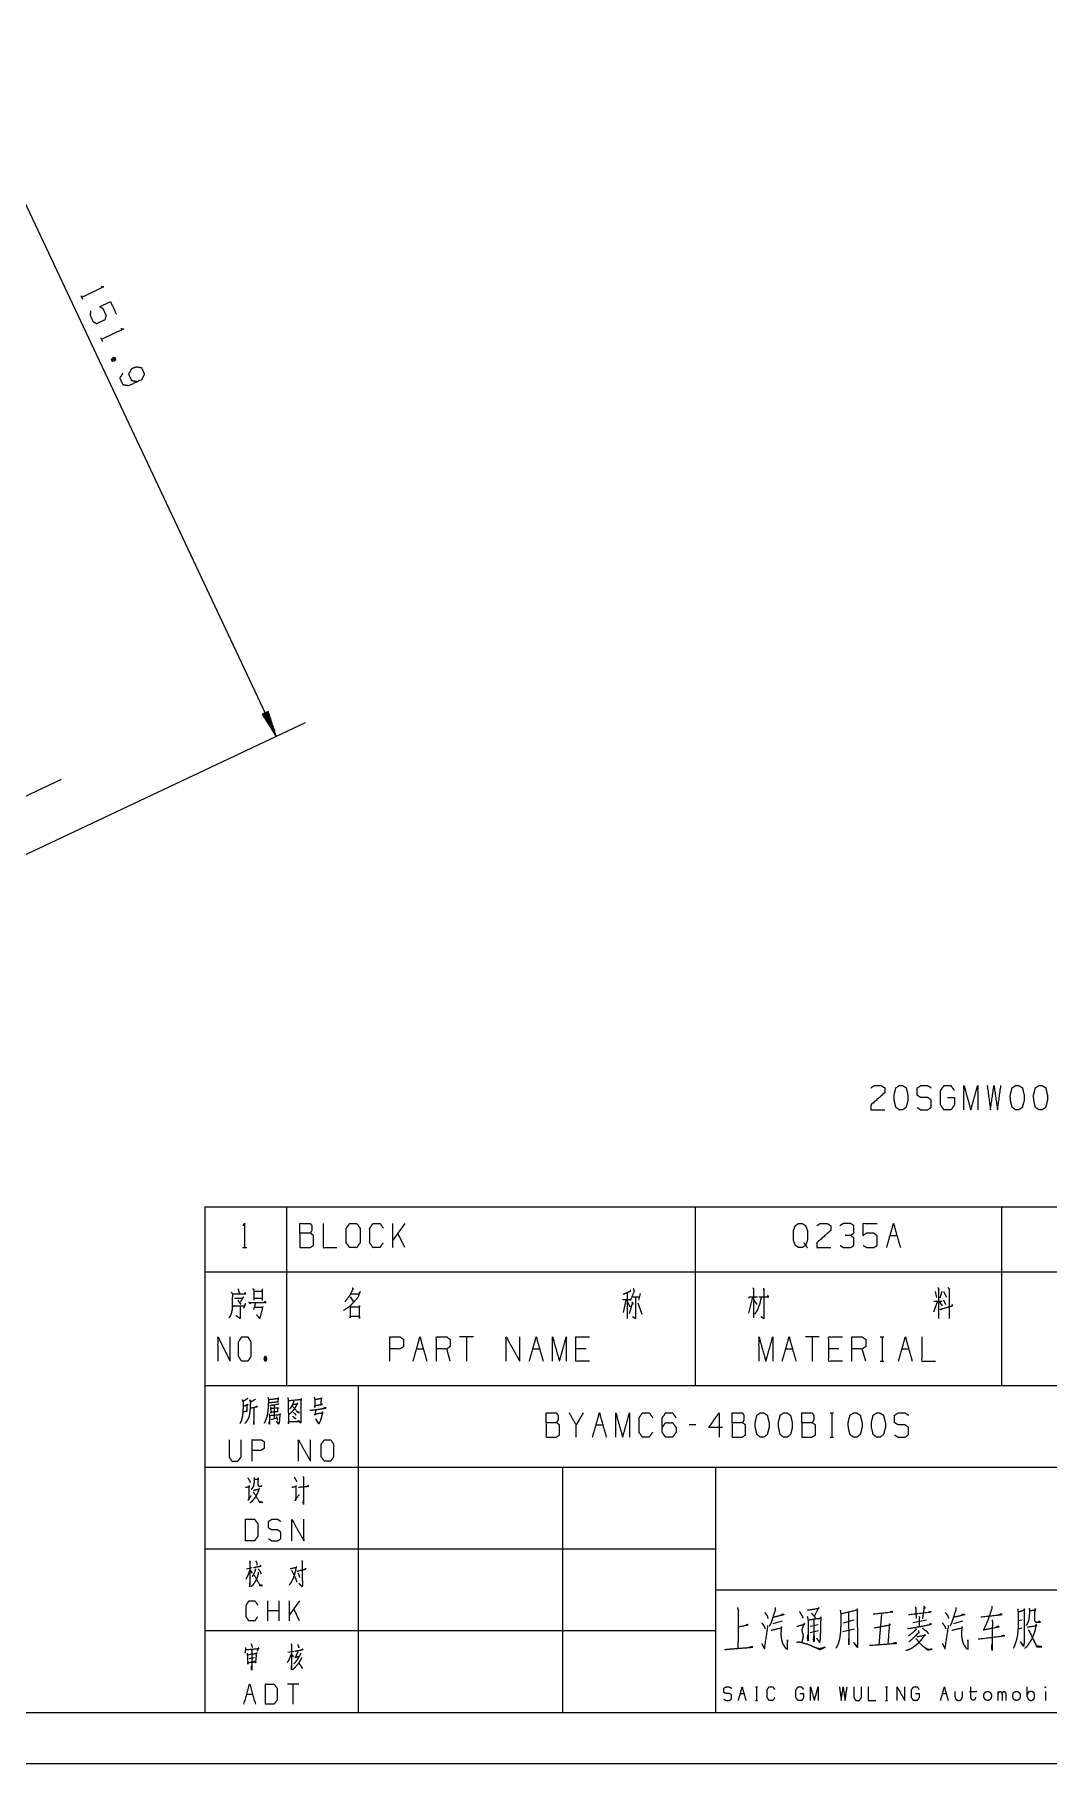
# Paper-space layout 'SHT2' of a CAD drawing. Header units: millimetres. Extents: x 0 to 420, y 0 to 297.
# Drawn here: x 218.3 to 317.6, y 0 to 169.2 of the extents above; entities that cross this region are included whole.
import ezdxf

# ---------------------------------------------------------------- set-up
doc = ezdxf.new("R2010")
doc.units = ezdxf.units.MM
doc.layers.add('101', color=7, linetype='Continuous', true_color=0xffffff)

psp = doc.layouts.new('SHT2')

# ---------------------------------------------------------------- linework, layer by layer
at = {"layer": '101', "color": 22, "linetype": 'Continuous', "lineweight": 18}
for p, q in [((209.6, 169.2), (241.98, 100.52)), ((212.37, 86.56), (244.85, 101.88)), ((241.2, 102.96), (240.59, 102.68)), ((240.59, 102.68), (241.98, 100.52)), ((240.6, 102.68), (240.61, 102.65)), ((240.6, 102.68), (240.61, 102.65)), ((240.64, 102.7), (240.82, 102.32)), ((240.69, 102.72), (241.03, 101.99)), ((240.73, 102.74), (241.24, 101.67)), ((240.78, 102.76), (241.45, 101.34)), ((240.83, 102.79), (241.66, 101.01)), ((240.87, 102.81), (241.87, 100.69)), ((240.92, 102.83), (241.92, 100.71)), ((240.96, 102.85), (241.8, 101.08)), ((241.01, 102.87), (241.68, 101.45)), ((241.06, 102.89), (241.56, 101.82)), ((241.1, 102.92), (241.45, 102.19)), ((241.15, 102.94), (241.33, 102.56)), ((241.19, 102.96), (241.21, 102.93)), ((241.19, 102.96), (241.21, 102.93)), ((241.98, 100.52), (241.2, 102.96)), ((202.99, 87.83), (220.96, 96.33))]:
    psp.add_line(p, q, dxfattribs=at)
at = {"layer": '101', "color": 72, "linetype": 'Continuous', "lineweight": 18}
for p, q in [((222.84, 143.68), (223.02, 143.3)), ((224.78, 139.56), (224.96, 139.18)), ((226.21, 137.58), (225.89, 137.26)), ((235, 54.46), (243, 54.46)), ((235, 54.46), (235, 48.11)), ((243, 54.46), (283, 54.46)), ((243, 54.46), (243, 48.11)), ((283, 54.46), (313, 54.46)), ((283, 54.46), (283, 48.11)), ((313, 54.46), (313, 48.11)), ((313, 54.46), (338, 54.46)), ((253.41, 50.48), (253.41, 52.85)), ((254.57, 52.85), (253.41, 51.2)), ((254.57, 50.48), (253.9, 51.9)), ((302.09, 51.68), (302.76, 51.68)), ((238.67, 50.48), (239.09, 50.48)), ((235, 48.11), (243, 48.11)), ((235, 48.11), (235, 37)), ((243, 48.11), (283, 48.11)), ((243, 48.11), (243, 37)), ((283, 48.11), (313, 48.11)), ((283, 48.11), (283, 37)), ((313, 48.11), (338, 48.11)), ((313, 48.11), (313, 37)), ((239.76, 46.22), (240.58, 46.22)), ((240.59, 46.45), (240.59, 45.3)), ((276.35, 46.08), (276.35, 43.55)), ((277.63, 45.98), (277.45, 45.35)), ((306.49, 46.18), (306.62, 45.6)), ((307.15, 46.18), (306.94, 45.53)), ((307.33, 46.2), (307.61, 45.62)), ((239.76, 45.53), (240.58, 45.53)), ((239.95, 45.08), (239.76, 44.38)), ((239.81, 44.65), (240.59, 44.65)), ((249.23, 45.65), (249.55, 45.17)), ((275.88, 45.4), (276.64, 45.4)), ((276.21, 45.35), (275.95, 44.13)), ((276.39, 45.17), (276.6, 44.7)), ((276.87, 45.12), (276.55, 44)), ((276.78, 45.68), (277.56, 45.68)), ((276.8, 45.17), (276.94, 44.95)), ((277.38, 45.08), (277.79, 43.98)), ((288.6, 45.62), (288.21, 44.08)), ((288.74, 45.35), (289.04, 44.9)), ((306.72, 45.25), (306.32, 44.17)), ((306.37, 45.25), (307.18, 45.25)), ((306.87, 45.25), (307.18, 44.77)), ((307.31, 45.37), (307.52, 44.92)), ((261.28, 41.74), (259.94, 41.74)), ((260.61, 41.74), (260.61, 39.36)), ((295.14, 41.74), (293.8, 41.74)), ((294.47, 41.74), (294.47, 39.36)), ((301.12, 41.74), (301.46, 41.74)), ((301.3, 41.74), (301.3, 39.36)), ((240.85, 39.81), (240.99, 39.39)), ((255.72, 40.56), (256.39, 40.56)), ((259, 39.36), (258.67, 40.56)), ((267.1, 40.56), (267.77, 40.56)), ((272.33, 40.56), (271.32, 40.56)), ((291.86, 40.56), (292.53, 40.56)), ((297.08, 40.56), (296.08, 40.56)), ((299.7, 39.36), (299.36, 40.56)), ((301.12, 39.36), (301.46, 39.36)), ((303.24, 40.56), (303.91, 40.56)), ((235, 37), (243, 37)), ((243, 37), (283, 37)), ((283, 37), (313, 37)), ((313, 37), (338, 37)), ((241.79, 35.05), (241.78, 33.74)), ((272.02, 34.3), (271.35, 33.13)), ((296.21, 34.3), (296.55, 34.3)), ((296.39, 34.3), (296.39, 31.93)), ((241.5, 33.66), (242.04, 33.81)), ((273.29, 33.13), (273.96, 33.13)), ((283.07, 33.13), (282.4, 33.13)), ((296.21, 31.93), (296.55, 31.93)), ((239.62, 19.15), (239.06, 19.01)), ((239.43, 18.9), (239.63, 18.63)), ((241.17, 13.94), (241.17, 15.91)), ((242.28, 13.94), (242.28, 15.91)), ((244.25, 15.91), (243.29, 14.54)), ((243.29, 13.94), (243.29, 15.91)), ((242.28, 14.94), (241.17, 14.94)), ((244.25, 13.94), (243.7, 15.12)), ((290.64, 13.69), (291.54, 13.94)), ((294.25, 13.42), (295.03, 13.59)), ((298.54, 14.01), (297.49, 13.73)), ((301.25, 14.63), (300.98, 11.62)), ((304.3, 13.8), (305.66, 14.04)), ((308.32, 13.69), (309.22, 13.94)), ((315.02, 14.01), (314.63, 13.94)), ((294.25, 12.8), (295.08, 13)), ((297.47, 12.9), (298.59, 13.18)), ((315, 13.25), (314.63, 13.14)), ((239.32, 10.28), (239.85, 10.36)), ((243.7, 10.96), (243.12, 10.84)), ((243.49, 10.67), (243.68, 10.43)), ((239.1, 6.79), (239.66, 6.79)), ((244.18, 7.77), (243.07, 7.77)), ((243.62, 7.77), (243.62, 5.8)), ((287.41, 6.84), (287.78, 6.84)), ((288.91, 7.48), (289.1, 7.48)), ((289.01, 7.48), (289.01, 6.17)), ((301.64, 7.48), (301.83, 7.48)), ((301.74, 7.48), (301.74, 6.17)), ((307.21, 6.84), (307.58, 6.84)), ((309.85, 7.04), (310.59, 7.04)), ((312.68, 6.17), (312.68, 7.04)), ((315.51, 6.52), (315.51, 7.48)), ((317.3, 7.04), (317.3, 6.17)), ((288.91, 6.17), (289.1, 6.17)), ((301.64, 6.17), (301.83, 6.17))]:
    psp.add_line(p, q, dxfattribs=at)
at = {"layer": '101', "color": 133, "linetype": 'Continuous', "lineweight": 18}
for p, q in [((235, 37), (415, 37)), ((235, 37), (235, 5)), ((250, 37), (250, 5)), ((235, 29), (415, 29)), ((270, 29), (270, 5)), ((285, 29), (285, 5)), ((235, 21), (285, 21)), ((285, 17), (394, 17)), ((235, 13), (285, 13)), ((25, 5), (415, 5)), ((235, 5), (415, 5)), ((0, 0), (420, 0))]:
    psp.add_line(p, q, dxfattribs=at)
at = {"layer": '101', "color": 72, "linetype": 'Continuous', "lineweight": 18}
for points, knots in [([(224.84, 144.54), (225.08, 144.5), (222.93, 143.49)], [0, 0, 0.09349, 1, 1]), ([(223.81, 142.15), (223.75, 141.75), (224.04, 141.12), (224.39, 140.92), (225.25, 141.32), (225.33, 141.73), (225.04, 142.36), (224.69, 142.56), (225.75, 143.07), (226.33, 141.83)], [0, 0, 0.062228, 0.168343, 0.230571, 0.376815, 0.441265, 0.54738, 0.609608, 0.79049, 1, 1]), ([(226.78, 140.43), (227.02, 140.38), (224.87, 139.37)], [0, 0, 0.09349, 1, 1]), ([(225.83, 137.4), (225.89, 137.26), (226.13, 137.27), (226.28, 137.44), (226.21, 137.58), (225.99, 137.58), (225.83, 137.4), (226.28, 137.44)], [0, 0, 0.093973, 0.236781, 0.365961, 0.459939, 0.589113, 0.731917, 1, 1]), ([(226.96, 136.06), (226.66, 135.57), (226.96, 134.95), (227.53, 134.85), (228.82, 135.45), (229.1, 135.96), (228.81, 136.58), (228.24, 136.67), (227.81, 136.48), (227.52, 135.98), (227.81, 135.35), (228.39, 135.25)], [0, 0, 0.076856, 0.169524, 0.247726, 0.439296, 0.517499, 0.610167, 0.687024, 0.750924, 0.829127, 0.921796, 1, 1]), ([(300.21, 66.12), (300.53, 66.34), (301.22, 66.34), (301.56, 66.12), (301.56, 65.64), (300.2, 64.44), (300.21, 63.97), (301.56, 63.97)], [0, 0, 0.069691, 0.192976, 0.265273, 0.350227, 0.67474, 0.759753, 1, 1]), ([(303.32, 63.97), (303.66, 64.22), (303.83, 64.92), (303.83, 65.39), (303.66, 66.12), (303.32, 66.34), (302.98, 66.34), (302.65, 66.12), (302.47, 65.39), (302.49, 64.92), (302.65, 64.22), (302.98, 63.97), (303.32, 63.97)], [0, 0, 0.067524, 0.183971, 0.260583, 0.380943, 0.446139, 0.500306, 0.565503, 0.685862, 0.762527, 0.878309, 0.945834, 1, 1]), ([(304.75, 64.19), (305.08, 63.97), (305.77, 63.97), (306.11, 64.22), (306.11, 64.92), (305.77, 65.17), (305.1, 65.17), (304.75, 65.39), (304.75, 66.12), (305.1, 66.34), (305.77, 66.34), (306.11, 66.12)], [0, 0, 0.068034, 0.184057, 0.25452, 0.372336, 0.442799, 0.555843, 0.626371, 0.748394, 0.818922, 0.931966, 1, 1]), ([(307.71, 65.17), (308.39, 65.17), (308.39, 64.44), (308.05, 63.97), (307.36, 63.97), (307.03, 64.44), (307.03, 65.87), (307.38, 66.34), (308.03, 66.34), (308.37, 65.87)], [0, 0, 0.103295, 0.214795, 0.30426, 0.410274, 0.499741, 0.718896, 0.809958, 0.910536, 1, 1]), ([(309.32, 63.97), (309.32, 66.34), (309.99, 63.97), (310.66, 66.34), (310.66, 63.97)], [0, 0, 0.245192, 0.5, 0.754808, 1, 1]), ([(311.6, 66.34), (311.91, 63.97), (312.25, 66.34), (312.6, 63.97), (312.94, 66.34)], [0, 0, 0.249745, 0.499742, 0.750003, 1, 1]), ([(314.7, 63.97), (315.04, 64.22), (315.22, 64.92), (315.22, 65.39), (315.04, 66.12), (314.7, 66.34), (314.37, 66.34), (314.03, 66.12), (313.85, 65.39), (313.87, 64.92), (314.03, 64.22), (314.37, 63.97), (314.7, 63.97)], [0, 0, 0.067524, 0.183971, 0.260583, 0.380943, 0.446139, 0.500306, 0.565503, 0.685862, 0.762527, 0.878309, 0.945834, 1, 1]), ([(316.98, 63.97), (317.32, 64.22), (317.49, 64.92), (317.49, 65.39), (317.32, 66.12), (316.98, 66.34), (316.64, 66.34), (316.31, 66.12), (316.13, 65.39), (316.15, 64.92), (316.31, 64.22), (316.64, 63.97), (316.98, 63.97)], [0, 0, 0.067524, 0.183971, 0.260583, 0.380943, 0.446139, 0.500306, 0.565503, 0.685862, 0.762527, 0.878309, 0.945834, 1, 1]), ([(238.74, 52.65), (238.88, 52.85), (238.88, 50.48)], [0, 0, 0.093491, 1, 1]), ([(244.3, 51.9), (244.3, 52.85), (245.31, 52.85), (245.47, 52.63), (245.47, 52.15), (245.31, 51.9), (244.3, 51.9), (244.3, 50.48), (245.29, 50.48), (245.62, 50.7), (245.62, 51.68), (245.31, 51.9)], [0, 0, 0.115917, 0.238846, 0.272468, 0.330427, 0.366584, 0.489512, 0.663388, 0.78416, 0.833484, 0.952452, 1, 1]), ([(246.58, 52.85), (246.58, 50.48), (247.92, 50.48)], [0, 0, 0.638733, 1, 1]), ([(249.19, 50.48), (249.86, 50.48), (250.2, 50.95), (250.2, 52.38), (249.86, 52.85), (249.19, 52.85), (248.83, 52.38), (248.83, 50.95), (249.19, 50.48)], [0, 0, 0.102684, 0.191619, 0.409477, 0.498411, 0.601095, 0.691619, 0.909477, 1, 1]), ([(252.45, 50.95), (252.12, 50.48), (251.46, 50.48), (251.13, 50.95), (251.13, 52.38), (251.46, 52.85), (252.14, 52.85), (252.47, 52.38)], [0, 0, 0.11457, 0.243368, 0.357935, 0.638584, 0.753151, 0.88543, 1, 1]), ([(293.65, 50.95), (293.81, 50.7), (293.48, 50.48), (293.14, 50.48), (292.8, 50.7), (292.63, 51.18), (292.63, 52.15), (292.8, 52.63), (293.14, 52.85), (293.48, 52.85), (293.81, 52.63), (293.99, 52.15), (293.99, 51.2), (293.81, 50.7), (293.99, 50.48)], [0, 0, 0.043279, 0.102317, 0.151367, 0.210407, 0.284429, 0.426831, 0.500853, 0.559894, 0.608944, 0.667982, 0.742004, 0.880755, 0.958211, 1, 1]), ([(294.92, 52.63), (295.24, 52.85), (295.93, 52.85), (296.27, 52.63), (296.27, 52.15), (294.9, 50.95), (294.92, 50.48), (296.27, 50.48)], [0, 0, 0.069691, 0.192979, 0.265274, 0.350227, 0.674741, 0.759752, 1, 1]), ([(298.21, 51.68), (298.54, 51.9), (298.54, 52.63), (298.21, 52.85), (297.52, 52.85), (297.18, 52.63)], [0, 0, 0.153872, 0.429851, 0.583723, 0.846122, 1, 1]), ([(299.46, 50.7), (299.79, 50.48), (300.48, 50.48), (300.82, 50.7), (300.82, 51.65), (300.48, 51.9), (299.79, 51.9), (299.46, 51.68), (299.46, 52.85), (300.82, 52.85)], [0, 0, 0.062229, 0.168345, 0.230571, 0.376816, 0.441264, 0.547379, 0.609609, 0.79049, 1, 1]), ([(297.2, 50.7), (297.52, 50.48), (298.21, 50.48), (298.54, 50.7), (298.54, 51.43), (298.21, 51.68), (297.69, 51.68)], [0, 0, 0.124123, 0.34369, 0.472445, 0.703376, 0.836727, 1, 1]), ([(237.56, 46.13), (237.69, 45.95), (237.66, 44.45), (237.59, 44.08), (237.48, 43.78), (237.34, 43.6)], [0, 0, 0.081566, 0.649824, 0.793832, 0.914832, 1, 1]), ([(237.7, 45.95), (239.01, 45.95), (238.93, 46.08), (238.85, 45.9)], [0, 0, 0.79327, 0.883171, 1, 1]), ([(238.25, 46.45), (238.36, 46), (238.39, 46.08), (238.35, 45.9)], [0, 0, 0.638265, 0.750293, 1, 1]), ([(239.7, 46.47), (239.78, 46.38), (239.78, 45.35)], [0, 0, 0.110318, 1, 1]), ([(249.32, 45.95), (250.08, 45.95), (250.2, 46.18), (249.97, 45.6), (249.55, 45.12), (249.14, 44.7), (248.56, 44.33)], [0, 0, 0.213824, 0.286066, 0.460275, 0.639447, 0.80491, 1, 1]), ([(249.43, 46.55), (249.53, 46.38), (249.48, 46.45), (249.28, 45.98), (249.05, 45.62), (248.7, 45.17)], [0, 0, 0.113643, 0.164652, 0.449685, 0.682203, 1, 1]), ([(276.64, 46.35), (276.64, 46.2), (275.95, 45.9)], [0, 0, 0.166335, 1, 1]), ([(276.94, 46.47), (277.03, 46.22), (276.64, 45.28)], [0, 0, 0.205285, 1, 1]), ([(288.64, 46.55), (288.71, 46.45), (288.71, 43.6)], [0, 0, 0.041199, 1, 1]), ([(289.22, 45.65), (290.21, 45.65), (290.12, 45.78), (290.01, 45.65)], [0, 0, 0.757413, 0.874554, 1, 1]), ([(289.68, 46.53), (289.73, 46.38), (289.73, 43.53), (289.43, 43.73)], [0, 0, 0.047209, 0.892896, 1, 1]), ([(306.76, 46.58), (306.87, 46.38), (306.81, 46.45), (306.81, 43.55)], [0, 0, 0.070344, 0.098885, 1, 1]), ([(307.75, 46.58), (307.93, 46.38), (307.86, 46.45), (307.86, 43.53)], [0, 0, 0.081006, 0.11229, 1, 1]), ([(237.91, 44.83), (237.81, 44.7), (237.77, 44.8), (238.91, 44.8), (238.96, 45), (238.79, 44.55)], [0, 0, 0.074524, 0.127161, 0.67261, 0.770465, 1, 1]), ([(237.89, 45.55), (238.71, 45.55), (238.8, 45.68), (238.41, 45.08), (238.5, 44.95), (238.22, 45.35)], [0, 0, 0.349352, 0.41636, 0.723317, 0.790325, 1, 1]), ([(238.44, 44.83), (238.44, 43.55), (238.03, 43.83)], [0, 0, 0.721581, 1, 1]), ([(239.46, 45.08), (239.41, 45), (239.32, 45.12), (240.97, 45.12), (240.87, 45.2), (240.76, 45.08)], [0, 0, 0.040633, 0.112439, 0.86841, 0.923643, 1, 1]), ([(240.67, 44.73), (240.37, 43.55), (240.07, 43.9)], [0, 0, 0.725031, 1, 1]), ([(249.16, 44.8), (249.21, 44.73), (249.21, 43.6), (249.21, 43.78), (250.15, 43.78), (250.15, 43.55), (250.15, 44.83), (250.15, 44.65), (249.25, 44.65)], [0, 0, 0.018725, 0.248079, 0.283757, 0.474741, 0.520613, 0.780549, 0.816226, 1, 1]), ([(277.15, 45.68), (277.15, 43.53), (276.87, 43.73)], [0, 0, 0.861245, 1, 1]), ([(288.3, 45.53), (288.28, 45.68), (289.1, 45.68)], [0, 0, 0.156667, 1, 1]), ([(289.47, 45.62), (289.4, 45.37), (289.36, 45.15), (289.29, 44.9), (289.18, 44.65), (289.1, 44.38), (288.95, 44.17), (288.85, 43.98)], [0, 0, 0.146031, 0.274053, 0.420084, 0.572724, 0.735083, 0.872755, 1, 1]), ([(307.15, 44.5), (307.1, 44.38), (306.99, 44.45), (308.23, 44.8), (308.17, 44.92), (308.1, 44.77)], [0, 0, 0.073272, 0.143369, 0.837239, 0.91051, 1, 1]), ([(236.28, 39.36), (236.28, 41.74), (237.47, 39.36), (237.47, 41.74)], [0, 0, 0.320621, 0.679379, 1, 1]), ([(238.6, 39.36), (239.2, 39.36), (239.5, 39.84), (239.5, 41.26), (239.2, 41.74), (238.6, 41.74), (238.29, 41.26), (238.29, 39.84), (238.6, 39.36)], [0, 0, 0.094594, 0.183574, 0.409674, 0.498654, 0.593248, 0.683574, 0.909674, 1, 1]), ([(253.11, 39.36), (253.11, 41.74), (254.11, 41.74), (254.45, 41.51), (254.45, 40.79), (254.1, 40.56), (253.11, 40.56)], [0, 0, 0.401146, 0.571314, 0.639588, 0.762043, 0.832817, 1, 1]), ([(257.66, 39.36), (257.66, 41.74), (258.67, 41.74), (259, 41.51), (259, 40.79), (258.67, 40.56), (257.66, 40.56)], [0, 0, 0.400952, 0.571034, 0.639278, 0.761674, 0.829918, 1, 1]), ([(264.49, 39.36), (264.49, 41.74), (265.83, 39.36), (265.83, 41.74)], [0, 0, 0.317574, 0.682426, 1, 1]), ([(269.04, 39.36), (269.04, 41.74), (269.71, 39.36), (270.38, 41.74), (270.38, 39.36)], [0, 0, 0.245192, 0.5, 0.754808, 1, 1]), ([(272.66, 39.36), (271.32, 39.36), (271.32, 41.74), (272.66, 41.74)], [0, 0, 0.26539, 0.73461, 1, 1]), ([(289.25, 39.36), (289.25, 41.74), (289.92, 39.36), (290.59, 41.74), (290.59, 39.36)], [0, 0, 0.245192, 0.5, 0.754808, 1, 1]), ([(297.42, 39.36), (296.08, 39.36), (296.08, 41.74), (297.42, 41.74)], [0, 0, 0.26539, 0.73461, 1, 1]), ([(298.35, 39.36), (298.35, 41.74), (299.36, 41.74), (299.7, 41.51), (299.7, 40.79), (299.36, 40.56), (298.35, 40.56)], [0, 0, 0.400952, 0.571034, 0.639278, 0.761674, 0.829918, 1, 1]), ([(305.18, 41.74), (305.18, 39.36), (306.53, 39.36)], [0, 0, 0.638733, 1, 1]), ([(240.85, 39.39), (240.99, 39.39), (241.07, 39.61), (240.99, 39.81), (240.85, 39.81), (240.77, 39.61), (240.85, 39.39), (240.99, 39.81)], [0, 0, 0.086283, 0.23189, 0.363169, 0.449452, 0.580731, 0.726338, 1, 1]), ([(239.2, 35.73), (239.14, 35.69), (238.72, 35.4), (238.69, 35.58), (238.73, 35.4), (238.73, 34.83), (238.72, 34.47), (238.7, 34.23), (238.67, 33.99), (238.62, 33.77), (238.56, 33.55), (238.48, 33.39), (238.42, 33.26)], [0, 0, 0.024363, 0.186803, 0.243942, 0.302154, 0.485023, 0.597668, 0.675195, 0.753199, 0.825098, 0.898191, 0.953346, 1, 1]), ([(239.94, 35.64), (239.69, 35.47), (239.45, 35.4), (239.42, 35.58), (239.45, 35.31), (239.44, 35.05), (239.42, 34.76), (239.4, 34.52), (239.37, 34.3), (239.34, 34.05), (239.3, 33.88), (239.22, 33.74), (239.14, 33.59), (239.06, 33.46), (238.98, 33.35), (238.9, 33.26)], [0, 0, 0.096323, 0.172941, 0.229419, 0.31342, 0.396988, 0.487497, 0.564126, 0.634338, 0.711439, 0.768976, 0.817389, 0.871907, 0.92032, 0.962889, 1, 1]), ([(241.2, 35.84), (241.21, 35.64), (241.21, 35.29), (241.2, 34.96), (241.18, 34.74), (241.15, 34.45), (241.11, 34.21), (241.06, 33.94), (241, 33.74), (240.92, 33.55), (240.79, 33.3)], [0, 0, 0.076501, 0.212087, 0.339339, 0.424292, 0.535104, 0.630036, 0.733301, 0.813244, 0.895184, 1, 1]), ([(241.25, 35.62), (242.21, 35.73), (242.17, 35.78), (242.12, 35.38), (242.2, 35.38), (241.23, 35.27)], [0, 0, 0.39108, 0.416924, 0.577585, 0.60892, 1, 1]), ([(243.12, 35.8), (243.15, 35.51), (243.18, 33.24), (243.17, 33.48), (244.27, 33.48), (244.2, 33.5), (244.04, 33.48)], [0, 0, 0.069512, 0.617083, 0.675676, 0.942511, 0.962039, 1, 1]), ([(243.17, 35.51), (244.48, 35.64), (244.43, 35.71), (244.4, 35.51), (244.38, 33.52), (244.37, 33.3), (244.26, 33.48)], [0, 0, 0.32813, 0.348326, 0.398409, 0.893176, 0.948286, 1, 1]), ([(245.69, 35.86), (245.76, 35.6), (245.76, 34.83), (245.76, 35.03), (246.51, 35.14), (246.38, 35.14), (246.41, 35.69), (246.43, 35.78), (246.46, 35.71), (246.35, 35.69), (245.76, 35.6)], [0, 0, 0.076615, 0.294118, 0.350048, 0.563217, 0.598361, 0.753969, 0.779212, 0.799823, 0.831203, 1, 1]), ([(238.76, 34.41), (238.8, 34.43), (239.15, 34.5), (239.11, 34.47), (239.15, 35.16), (239.19, 35.07), (238.75, 34.96)], [0, 0, 0.022681, 0.239273, 0.269981, 0.676983, 0.732557, 1, 1]), ([(239.44, 34.78), (240.14, 34.92), (240.09, 34.94), (240.01, 34.89)], [0, 0, 0.834819, 0.895271, 1, 1]), ([(239.79, 34.83), (239.79, 33.19), (239.78, 33.3), (239.79, 33.48)], [0, 0, 0.849785, 0.907773, 1, 1]), ([(241.29, 34.23), (241.31, 34.03), (241.32, 33.52), (241.31, 33.19), (241.29, 33.28), (241.32, 33.5)], [0, 0, 0.147471, 0.523365, 0.768668, 0.835023, 1, 1]), ([(241.32, 34.05), (242.39, 34.16), (242.35, 34.23), (242.34, 34.12), (242.29, 33.61), (242.28, 33.41), (242.21, 33.19), (242.01, 33.48), (242.23, 33.26)], [0, 0, 0.374083, 0.399749, 0.43883, 0.61759, 0.687459, 0.767887, 0.891105, 1, 1]), ([(242.2, 35.18), (242.15, 35.14), (241.76, 35.07), (241.54, 35.03), (241.34, 34.98)], [0, 0, 0.07226, 0.516589, 0.766867, 1, 1]), ([(241.42, 34.87), (241.43, 34.72), (241.46, 34.27), (241.45, 34.39), (242.18, 34.45), (242.12, 34.45), (242.17, 34.85), (242.2, 34.78), (241.43, 34.72)], [0, 0, 0.056492, 0.217482, 0.258029, 0.525926, 0.548635, 0.694164, 0.720796, 1, 1]), ([(242, 33.94), (242.06, 33.77), (242.09, 33.63)], [0, 0, 0.579215, 1, 1]), ([(243.6, 35.16), (243.66, 35.14), (244.1, 35.2), (244.06, 35.27), (243.85, 34.85), (243.7, 34.63), (243.56, 34.45), (243.42, 34.3), (243.26, 34.19)], [0, 0, 0.033928, 0.260451, 0.302015, 0.540804, 0.679359, 0.795007, 0.902031, 1, 1]), ([(243.68, 35.49), (243.68, 35.38), (243.54, 35.05), (243.37, 34.78), (243.29, 34.67)], [0, 0, 0.119857, 0.510439, 0.853216, 1, 1]), ([(243.57, 34.92), (243.62, 34.92), (244.1, 34.34), (244.27, 34.34), (244.1, 34.39), (244.02, 34.43)], [0, 0, 0.037884, 0.645156, 0.784053, 0.927468, 1, 1]), ([(243.59, 33.99), (243.79, 33.83), (243.88, 33.72)], [0, 0, 0.637944, 1, 1]), ([(243.65, 34.36), (243.82, 34.21), (243.9, 34.1)], [0, 0, 0.630834, 1, 1]), ([(245.27, 34.58), (245.48, 34.58), (245.88, 34.63), (246.88, 34.78), (246.77, 34.8), (246.61, 34.76)], [0, 0, 0.107045, 0.322389, 0.855631, 0.914429, 1, 1]), ([(245.87, 34.63), (245.76, 34.1), (245.72, 34.19), (246.55, 34.32), (246.51, 34.41), (246.51, 34.32), (246.41, 33.94), (246.35, 33.7), (246.27, 33.5), (246.21, 33.35), (246.16, 33.24), (246.13, 33.22), (245.85, 33.72), (246.15, 33.26)], [0, 0, 0.136367, 0.159976, 0.371153, 0.396349, 0.418608, 0.516111, 0.579315, 0.633124, 0.675136, 0.705359, 0.714999, 0.861275, 1, 1]), ([(268.4, 33.35), (268.4, 34.3), (269.41, 34.3), (269.57, 34.08), (269.57, 33.6), (269.41, 33.35), (268.4, 33.35), (268.4, 31.93), (269.39, 31.93), (269.73, 32.15), (269.73, 33.13), (269.41, 33.35)], [0, 0, 0.115917, 0.238847, 0.27247, 0.330429, 0.366585, 0.489516, 0.663391, 0.784165, 0.833487, 0.952454, 1, 1]), ([(271.35, 31.93), (271.35, 33.13), (270.68, 34.3)], [0, 0, 0.469959, 1, 1]), ([(275.23, 31.93), (275.23, 34.3), (275.9, 31.93), (276.57, 34.3), (276.57, 31.93)], [0, 0, 0.245192, 0.5, 0.754808, 1, 1]), ([(278.83, 32.4), (278.5, 31.93), (277.84, 31.93), (277.51, 32.4), (277.51, 33.83), (277.84, 34.3), (278.52, 34.3), (278.85, 33.83)], [0, 0, 0.114568, 0.243366, 0.357936, 0.638584, 0.753154, 0.885432, 1, 1]), ([(279.78, 32.88), (280.1, 33.35), (280.79, 33.35), (281.13, 32.88), (281.13, 32.4), (280.79, 31.93), (280.1, 31.93), (279.78, 32.4), (279.78, 33.83), (280.1, 34.3), (280.79, 34.3), (281.13, 33.83)], [0, 0, 0.076964, 0.169761, 0.248073, 0.312018, 0.39033, 0.483127, 0.560092, 0.751926, 0.828891, 0.921688, 1, 1]), ([(285.68, 32.88), (284.34, 32.88), (285.34, 34.3), (285.34, 31.93)], [0, 0, 0.245869, 0.565294, 1, 1]), ([(286.61, 33.35), (286.61, 34.3), (287.62, 34.3), (287.78, 34.08), (287.78, 33.6), (287.62, 33.35), (286.61, 33.35), (286.61, 31.93), (287.6, 31.93), (287.94, 32.15), (287.94, 33.13), (287.62, 33.35)], [0, 0, 0.115917, 0.238846, 0.272469, 0.330427, 0.366584, 0.489512, 0.663388, 0.78416, 0.833485, 0.952452, 1, 1]), ([(289.72, 31.93), (290.06, 32.18), (290.23, 32.88), (290.23, 33.35), (290.06, 34.08), (289.72, 34.3), (289.38, 34.3), (289.05, 34.08), (288.87, 33.35), (288.89, 32.88), (289.05, 32.18), (289.38, 31.93), (289.72, 31.93)], [0, 0, 0.067524, 0.183971, 0.260583, 0.380942, 0.446139, 0.500306, 0.565503, 0.685862, 0.762528, 0.878309, 0.945833, 1, 1]), ([(292, 31.93), (292.33, 32.18), (292.51, 32.88), (292.51, 33.35), (292.33, 34.08), (292, 34.3), (291.66, 34.3), (291.33, 34.08), (291.15, 33.35), (291.17, 32.88), (291.33, 32.18), (291.66, 31.93), (292, 31.93)], [0, 0, 0.067527, 0.183972, 0.260584, 0.380943, 0.446142, 0.500305, 0.565505, 0.685864, 0.762529, 0.87831, 0.945837, 1, 1]), ([(293.44, 33.35), (293.44, 34.3), (294.45, 34.3), (294.61, 34.08), (294.61, 33.6), (294.45, 33.35), (293.44, 33.35), (293.44, 31.93), (294.43, 31.93), (294.77, 32.15), (294.77, 33.13), (294.45, 33.35)], [0, 0, 0.115917, 0.238846, 0.272469, 0.330427, 0.366584, 0.489512, 0.663388, 0.78416, 0.833485, 0.952452, 1, 1]), ([(298.83, 31.93), (299.16, 32.18), (299.34, 32.88), (299.34, 33.35), (299.16, 34.08), (298.83, 34.3), (298.49, 34.3), (298.16, 34.08), (297.98, 33.35), (298, 32.88), (298.16, 32.18), (298.49, 31.93), (298.83, 31.93)], [0, 0, 0.067524, 0.183971, 0.260583, 0.380942, 0.446139, 0.500306, 0.565503, 0.685862, 0.762528, 0.878309, 0.945833, 1, 1]), ([(301.1, 31.93), (301.44, 32.18), (301.62, 32.88), (301.62, 33.35), (301.44, 34.08), (301.1, 34.3), (300.77, 34.3), (300.43, 34.08), (300.25, 33.35), (300.27, 32.88), (300.43, 32.18), (300.77, 31.93), (301.1, 31.93)], [0, 0, 0.067524, 0.183971, 0.260583, 0.380942, 0.446139, 0.500306, 0.565503, 0.685862, 0.762528, 0.878309, 0.945833, 1, 1]), ([(302.53, 32.15), (302.87, 31.93), (303.56, 31.93), (303.89, 32.18), (303.89, 32.88), (303.56, 33.13), (302.88, 33.13), (302.53, 33.35), (302.53, 34.08), (302.88, 34.3), (303.56, 34.3), (303.89, 34.08)], [0, 0, 0.068037, 0.184056, 0.254519, 0.372335, 0.442798, 0.555842, 0.62637, 0.748394, 0.818921, 0.931966, 1, 1]), ([(237.36, 31.68), (237.36, 30), (237.64, 29.58), (238.23, 29.58), (238.54, 30), (238.54, 31.68)], [0, 0, 0.33715, 0.438599, 0.557782, 0.66285, 1, 1]), ([(239.62, 29.58), (239.62, 31.68), (240.51, 31.68), (240.81, 31.48), (240.81, 30.84), (240.49, 30.64), (239.62, 30.64)], [0, 0, 0.401145, 0.571312, 0.639588, 0.762043, 0.832818, 1, 1]), ([(244.15, 29.58), (244.15, 31.68), (245.33, 29.58), (245.33, 31.68)], [0, 0, 0.317575, 0.682425, 1, 1]), ([(246.71, 29.58), (247.3, 29.58), (247.59, 30), (247.59, 31.26), (247.3, 31.68), (246.71, 31.68), (246.39, 31.26), (246.39, 30), (246.71, 29.58)], [0, 0, 0.102684, 0.19162, 0.409478, 0.498414, 0.601098, 0.69162, 0.909478, 1, 1]), ([(238.96, 27.01), (239.39, 27.1), (239.32, 27.19), (239.31, 27.01), (239.29, 25.84), (239.21, 25.75), (239.54, 26.22)], [0, 0, 0.167422, 0.209474, 0.278414, 0.733408, 0.779231, 1, 1]), ([(239.2, 27.94), (239.39, 27.63), (239.42, 27.5)], [0, 0, 0.726452, 1, 1]), ([(239.81, 27.98), (239.82, 27.78), (239.82, 27.56), (239.79, 27.37), (239.75, 27.17), (239.68, 27.03), (239.62, 26.92), (239.54, 26.81)], [0, 0, 0.161539, 0.340478, 0.503498, 0.668955, 0.787647, 0.890428, 1, 1]), ([(239.84, 27.81), (240.26, 27.85), (240.23, 27.92), (240.18, 27.74), (240.18, 27.59), (240.18, 27.3), (240.2, 27.23), (240.23, 27.17), (240.29, 27.14), (240.37, 27.12), (240.48, 27.12), (240.54, 27.14), (240.59, 27.19)], [0, 0, 0.256861, 0.301243, 0.412007, 0.505689, 0.679669, 0.720918, 0.765306, 0.805452, 0.854617, 0.920845, 0.960991, 1, 1]), ([(243.51, 27.03), (243.94, 27.12), (243.91, 27.17), (243.88, 25.8), (243.82, 25.71), (244.24, 26.33)], [0, 0, 0.163595, 0.183435, 0.685805, 0.725489, 1, 1]), ([(243.74, 28.03), (243.93, 27.7), (243.96, 27.56)], [0, 0, 0.736529, 1, 1]), ([(244.15, 27.03), (245.16, 27.14), (245.1, 27.17), (244.97, 27.12)], [0, 0, 0.837047, 0.891364, 1, 1]), ([(244.63, 28.09), (244.65, 27.94), (244.65, 25.36), (244.63, 25.53), (244.65, 25.75)], [0, 0, 0.049515, 0.872926, 0.929447, 1, 1]), ([(239.75, 26.75), (240.35, 26.86), (240.31, 26.92), (240.17, 26.53), (240.09, 26.35), (240.01, 26.2), (239.89, 26), (239.75, 25.82), (239.6, 25.67), (239.5, 25.55), (239.4, 25.49)], [0, 0, 0.254941, 0.288363, 0.462053, 0.541623, 0.612966, 0.709673, 0.80267, 0.888733, 0.952733, 1, 1]), ([(239.73, 26.55), (239.76, 26.55), (240.34, 25.58), (240.63, 25.55), (240.34, 25.62), (240.26, 25.71)], [0, 0, 0.016597, 0.617583, 0.775731, 0.937327, 1, 1]), ([(238.98, 21.79), (239.85, 21.79), (240.17, 22.21), (240.17, 23.47), (239.85, 23.89), (238.98, 23.89), (238.98, 21.79)], [0, 0, 0.142136, 0.227161, 0.43179, 0.516816, 0.658952, 1, 1]), ([(241.23, 21.99), (241.52, 21.79), (242.13, 21.79), (242.43, 22.01), (242.43, 22.63), (242.13, 22.85), (241.54, 22.85), (241.23, 23.05), (241.23, 23.69), (241.54, 23.89), (242.13, 23.89), (242.43, 23.69)], [0, 0, 0.068036, 0.184055, 0.254519, 0.372335, 0.4428, 0.555844, 0.62637, 0.748394, 0.81892, 0.931964, 1, 1]), ([(243.51, 21.79), (243.51, 23.89), (244.69, 21.79), (244.69, 23.89)], [0, 0, 0.317575, 0.682425, 1, 1]), ([(239.41, 19.01), (239.32, 18.72), (239.22, 18.47), (239.12, 18.24), (239, 18.03)], [0, 0, 0.285939, 0.539663, 0.775435, 1, 1]), ([(239.37, 19.83), (239.44, 19.71), (239.41, 19.75), (239.41, 17.31), (239.38, 17.45), (239.41, 17.66)], [0, 0, 0.048142, 0.065074, 0.880813, 0.930182, 1, 1]), ([(240.2, 18.72), (240.22, 18.55), (240.13, 18.26), (240.04, 18.03), (239.94, 17.85), (239.76, 17.56), (239.66, 17.43), (239.53, 17.31)], [0, 0, 0.103476, 0.291956, 0.443856, 0.576191, 0.787107, 0.887318, 1, 1]), ([(239.94, 19.03), (239.92, 18.86), (239.78, 18.57), (239.68, 18.36), (239.62, 18.28)], [0, 0, 0.201933, 0.596284, 0.876828, 1, 1]), ([(239.75, 19.17), (240.49, 19.32), (240.44, 19.34), (240.36, 19.29)], [0, 0, 0.838754, 0.907252, 1, 1]), ([(239.97, 19.83), (240.06, 19.65), (240.09, 19.52), (240.09, 19.4)], [0, 0, 0.449924, 0.728677, 1, 1]), ([(240.22, 19.03), (240.39, 18.8), (240.44, 18.69), (240.49, 18.57)], [0, 0, 0.535199, 0.744449, 1, 1]), ([(243.33, 19.07), (243.98, 19.19), (243.93, 19.25), (243.89, 19.01), (243.83, 18.76), (243.77, 18.49), (243.65, 18.16), (243.52, 17.89), (243.51, 17.85), (243.39, 17.66), (243.25, 17.45)], [0, 0, 0.244428, 0.272774, 0.366789, 0.461906, 0.564547, 0.695473, 0.807142, 0.823507, 0.905515, 1, 1]), ([(243.48, 18.92), (243.87, 18.12), (243.95, 17.89), (243.96, 17.74)], [0, 0, 0.70022, 0.886543, 1, 1]), ([(244.01, 18.84), (244.05, 18.82), (244.9, 19.03), (244.84, 19.05), (244.78, 19.01)], [0, 0, 0.045965, 0.873307, 0.932104, 1, 1]), ([(244.11, 18.65), (244.24, 18.34), (244.25, 18.2)], [0, 0, 0.698424, 1, 1]), ([(244.5, 19.85), (244.53, 19.63), (244.53, 18.05), (244.55, 17.54), (244.53, 17.33), (244.52, 17.29), (244.2, 17.62), (244.52, 17.33)], [0, 0, 0.066217, 0.519982, 0.669307, 0.729162, 0.741827, 0.875056, 1, 1]), ([(239.81, 18.43), (239.85, 18.38), (240.36, 17.43), (240.64, 17.41), (240.38, 17.47), (240.3, 17.56)], [0, 0, 0.033497, 0.633662, 0.788434, 0.938664, 1, 1]), ([(240.14, 14.34), (239.87, 13.94), (239.32, 13.94), (239.05, 14.34), (239.05, 15.52), (239.32, 15.91), (239.88, 15.91), (240.16, 15.52)], [0, 0, 0.114569, 0.243366, 0.357935, 0.638584, 0.753153, 0.885431, 1, 1]), ([(287.13, 15.25), (287.27, 14.9), (287.23, 15.01), (287.2, 14.28), (287.2, 12.25), (287.18, 11.28)], [0, 0, 0.088891, 0.116032, 0.287978, 0.770794, 1, 1]), ([(290.83, 15.25), (290.83, 15.01), (290.59, 14.25), (290.42, 13.73), (290.25, 13.42)], [0, 0, 0.124612, 0.535976, 0.817159, 1, 1]), ([(294, 15.01), (295.13, 15.18), (295.1, 15.25), (294.66, 14.42), (294.37, 14.7), (294.69, 14.38), (294.74, 14.25)], [0, 0, 0.361753, 0.385074, 0.683733, 0.811934, 0.953357, 1, 1]), ([(304.54, 15.32), (304.64, 15.18), (304.59, 15.18), (304.64, 14.18)], [0, 0, 0.138589, 0.178592, 1, 1]), ([(305.37, 15.39), (305.51, 15.21), (305.42, 15.28), (305.25, 14.14)], [0, 0, 0.151118, 0.230947, 1, 1]), ([(308.51, 15.25), (308.51, 15.01), (308.27, 14.25), (308.1, 13.73), (307.93, 13.42)], [0, 0, 0.124612, 0.535976, 0.817159, 1, 1]), ([(312.05, 15.39), (312.05, 15.18), (311.73, 14.21), (311.51, 13.66), (311.24, 13.07), (311.2, 13.07), (312.76, 13.38), (312.66, 13.42), (312.44, 13.32)], [0, 0, 0.046524, 0.275032, 0.408545, 0.553501, 0.564465, 0.92219, 0.945453, 1, 1]), ([(287.23, 13.38), (288.2, 13.56), (288.13, 13.59), (287.96, 13.52)], [0, 0, 0.788943, 0.853361, 1, 1]), ([(289.52, 13.76), (289.74, 13.45), (289.79, 13.35), (289.83, 13.18)], [0, 0, 0.564231, 0.734008, 1, 1]), ([(289.81, 14.76), (290.03, 14.49), (290.08, 14.35), (290.13, 14.18)], [0, 0, 0.519919, 0.73571, 1, 1]), ([(290.66, 14.32), (291.71, 14.59), (291.54, 14.59), (291.37, 14.49)], [0, 0, 0.745411, 0.862774, 1, 1]), ([(292.96, 13.42), (293.74, 13.63), (293.66, 13.69), (293.59, 13.49), (293.47, 13.18), (293.44, 13.04), (293.47, 12.87), (293.54, 12.66), (293.57, 12.42), (293.49, 12.07), (293.44, 11.87)], [0, 0, 0.288064, 0.323943, 0.402265, 0.521269, 0.571261, 0.63341, 0.711732, 0.798322, 0.924133, 1, 1]), ([(293.2, 14.87), (293.47, 14.45), (293.54, 14.21)], [0, 0, 0.661595, 1, 1]), ([(293.98, 14.38), (294.05, 14.01), (294.05, 12), (294, 12.25), (294.05, 12.59)], [0, 0, 0.129595, 0.800553, 0.883167, 1, 1]), ([(294.05, 14.04), (294.93, 14.18), (295.35, 14.21), (295.3, 14.35), (295.27, 13.28), (295.25, 12.63), (295.22, 12.07), (295.2, 11.83), (294.91, 12.25)], [0, 0, 0.19844, 0.29133, 0.324006, 0.56283, 0.709269, 0.832622, 0.88681, 1, 1]), ([(294.61, 14.07), (294.61, 13.21), (294.64, 12.38), (294.64, 11.9), (294.59, 12.14), (294.64, 12.56)], [0, 0, 0.304008, 0.595981, 0.766226, 0.853067, 1, 1]), ([(297.2, 15.01), (297.27, 14.59), (297.25, 14.18), (297.25, 13.45), (297.22, 12.8), (297.17, 12.42), (297.1, 12.04), (296.98, 11.66), (296.88, 11.45), (296.78, 11.28)], [0, 0, 0.110336, 0.219176, 0.409317, 0.581468, 0.681885, 0.783317, 0.887931, 0.947989, 1, 1]), ([(297.27, 14.66), (298.91, 15.04), (298.86, 15.14), (298.86, 14.63), (298.88, 13.21), (298.88, 12.38), (298.91, 11.87), (298.88, 11.52), (298.88, 11.35), (298.52, 11.83), (298.86, 11.45)], [0, 0, 0.250211, 0.267275, 0.344454, 0.55544, 0.678925, 0.756189, 0.80777, 0.833496, 0.923863, 1, 1]), ([(298, 14.8), (298.05, 12.07), (298.05, 11.59), (298.03, 11.8), (298.05, 12.21)], [0, 0, 0.711345, 0.837386, 0.891777, 1, 1]), ([(300.42, 14.63), (302.34, 14.83), (302.25, 14.87), (302.08, 14.8)], [0, 0, 0.870762, 0.917258, 1, 1]), ([(300.56, 13.28), (302.1, 13.56), (302.03, 13.66), (301.86, 11.69)], [0, 0, 0.426351, 0.460965, 1, 1]), ([(303.78, 13.25), (303.86, 13.21), (303.9, 13.21), (305.15, 13.42), (306.15, 13.63), (306.08, 13.66), (305.91, 13.59)], [0, 0, 0.030219, 0.048442, 0.519512, 0.900991, 0.93121, 1, 1]), ([(303.88, 14.56), (306.08, 14.83), (305.95, 14.83), (305.81, 14.76)], [0, 0, 0.886329, 0.935184, 1, 1]), ([(304.9, 14.38), (305, 14.28), (304.95, 14.25), (304.93, 13.42)], [0, 0, 0.138047, 0.196037, 1, 1]), ([(307.2, 13.76), (307.42, 13.45), (307.47, 13.35), (307.51, 13.18)], [0, 0, 0.564239, 0.734012, 1, 1]), ([(307.49, 14.76), (307.71, 14.49), (307.76, 14.35), (307.81, 14.18)], [0, 0, 0.519919, 0.73571, 1, 1]), ([(308.34, 14.32), (309.39, 14.59), (309.22, 14.59), (309.05, 14.49)], [0, 0, 0.745418, 0.86277, 1, 1]), ([(310.98, 14.35), (313.05, 14.56), (312.95, 14.63), (312.68, 14.52)], [0, 0, 0.836554, 0.884532, 1, 1]), ([(312.07, 14.04), (312.1, 13.87), (312.07, 11.07), (312.05, 11.35), (312.07, 11.69)], [0, 0, 0.048504, 0.826565, 0.903707, 1, 1]), ([(314.59, 15.14), (314.61, 14.87), (314.63, 14.01), (314.61, 13.18), (314.56, 12.52), (314.41, 11.94), (314.27, 11.52), (314.15, 11.28)], [0, 0, 0.070329, 0.28934, 0.499598, 0.66644, 0.819873, 0.931329, 1, 1]), ([(314.66, 14.83), (315.29, 15.04), (315.2, 15.11), (315.2, 11.76), (315.17, 11.52), (315.15, 11.45), (314.85, 11.9), (315.15, 11.52)], [0, 0, 0.122094, 0.143965, 0.756447, 0.800872, 0.814266, 0.912285, 1, 1]), ([(315.54, 13.35), (316.46, 13.49), (316.39, 13.63), (316.32, 13.25), (316.22, 12.83), (316.12, 12.59), (316.02, 12.31), (315.88, 12.04), (315.68, 11.76), (315.54, 11.52), (315.39, 11.35), (315.27, 11.25)], [0, 0, 0.248088, 0.28944, 0.391759, 0.504363, 0.573317, 0.650816, 0.73352, 0.823008, 0.897766, 0.957654, 1, 1]), ([(315.71, 15.21), (315.73, 14.87), (315.71, 14.42), (315.66, 14.04), (315.56, 13.76), (315.44, 13.56), (315.37, 13.49)], [0, 0, 0.190955, 0.438946, 0.650198, 0.811822, 0.94447, 1, 1]), ([(315.76, 14.94), (316.34, 15.04), (316.27, 15.14), (316.22, 14.63), (316.22, 14.18), (316.24, 13.94), (316.37, 13.83), (316.81, 13.83), (316.71, 13.9), (316.54, 13.83)], [0, 0, 0.209703, 0.254415, 0.437769, 0.595975, 0.681595, 0.738019, 0.892888, 0.935041, 1, 1]), ([(289.52, 11.73), (289.79, 11.21), (290.13, 13.49)], [0, 0, 0.202025, 1, 1]), ([(290.44, 13.04), (291.49, 13.28), (291.44, 13.38), (291.42, 13.14), (291.4, 12.8), (291.4, 12.56), (291.42, 12.28), (291.52, 11.87), (291.59, 11.66), (291.69, 11.52), (291.79, 11.35), (291.91, 11.25), (292.05, 11.18), (292.03, 12.11), (292.01, 11.25)], [0, 0, 0.198341, 0.219427, 0.264158, 0.327895, 0.3724, 0.423461, 0.501845, 0.542306, 0.573453, 0.609975, 0.639452, 0.669269, 0.84099, 1, 1]), ([(292.93, 11.87), (293.13, 11.9), (293.35, 11.87), (293.66, 11.76), (293.98, 11.69), (294.44, 11.49), (294.86, 11.31), (295.18, 11.14), (295.74, 11.38), (295.18, 11.21), (294.91, 11.28)], [0, 0, 0.051192, 0.108601, 0.194771, 0.278606, 0.409731, 0.525759, 0.619013, 0.776803, 0.92843, 1, 1]), ([(304.69, 12.49), (304.76, 12.42), (305.54, 12.56), (305.49, 12.59), (305.2, 12.18), (305.03, 11.97), (304.83, 11.76), (304.61, 11.56), (304.37, 11.38), (304.1, 11.21), (303.88, 11.11), (303.64, 11.04)], [0, 0, 0.029336, 0.260529, 0.277957, 0.425844, 0.50411, 0.587085, 0.675092, 0.762231, 0.855274, 0.926064, 1, 1]), ([(304.61, 13.21), (304.64, 13.07), (304.59, 13.07), (304.3, 12.8), (303.9, 12.49)], [0, 0, 0.128573, 0.17333, 0.54243, 1, 1]), ([(304.86, 13), (304.9, 12.76), (304.86, 12.8), (304.51, 12.42), (304.22, 12.14), (303.93, 11.9)], [0, 0, 0.154138, 0.191518, 0.510905, 0.762591, 1, 1]), ([(304.59, 12.18), (304.66, 12.18), (304.81, 11.97), (305.34, 11.45), (305.76, 11.11), (306.22, 11.18), (305.78, 11.14), (305.59, 11.28)], [0, 0, 0.026517, 0.118384, 0.388536, 0.584008, 0.7538, 0.913392, 1, 1]), ([(305.22, 13.25), (305.71, 12.9), (305.83, 12.69)], [0, 0, 0.713213, 1, 1]), ([(307.2, 11.73), (307.47, 11.21), (307.81, 13.49)], [0, 0, 0.202027, 1, 1]), ([(308.12, 13.04), (309.17, 13.28), (309.12, 13.38), (309.1, 13.14), (309.08, 12.8), (309.08, 12.56), (309.1, 12.28), (309.2, 11.87), (309.27, 11.66), (309.37, 11.52), (309.47, 11.35), (309.59, 11.25), (309.73, 11.18), (309.71, 12.11), (309.68, 11.25)], [0, 0, 0.198341, 0.219426, 0.264158, 0.327895, 0.3724, 0.423461, 0.501845, 0.542305, 0.57345, 0.609972, 0.639449, 0.66927, 0.84099, 1, 1]), ([(310.71, 12.18), (313.29, 12.49), (313.17, 12.52), (312.95, 12.45)], [0, 0, 0.879479, 0.922284, 1, 1]), ([(315.59, 13.04), (315.66, 13.04), (316.44, 11.42), (316.93, 11.42), (316.44, 11.49), (316.15, 12.04)], [0, 0, 0.021039, 0.538448, 0.678706, 0.82036, 1, 1]), ([(238.98, 11.36), (238.98, 11.17), (238.93, 10.88), (238.9, 10.78)], [0, 0, 0.316024, 0.817546, 1, 1]), ([(238.98, 11.13), (240.3, 11.25), (240.27, 11.32), (240.1, 10.99)], [0, 0, 0.748923, 0.787787, 1, 1]), ([(239.12, 10.8), (239.15, 10.61), (239.2, 9.7), (239.19, 9.87), (239.92, 9.95), (239.83, 9.97), (239.67, 9.93)], [0, 0, 0.083431, 0.487204, 0.560752, 0.886551, 0.926463, 1, 1]), ([(239.92, 9.95), (239.98, 9.85), (240.07, 10.84), (240.1, 10.76), (239.17, 10.61)], [0, 0, 0.055629, 0.522276, 0.563362, 1, 1]), ([(239.51, 11.71), (239.6, 11.5), (239.63, 11.36)], [0, 0, 0.60334, 1, 1]), ([(239.57, 11.07), (239.6, 11.03), (239.58, 9.14), (239.55, 9.33), (239.58, 9.56)], [0, 0, 0.021551, 0.822258, 0.902418, 1, 1]), ([(243.49, 10.82), (243.36, 10.49), (243.26, 10.24), (243.17, 10.05), (243.05, 9.87)], [0, 0, 0.339096, 0.594725, 0.790666, 1, 1]), ([(243.43, 11.69), (243.49, 11.59), (243.48, 11.61), (243.48, 9.16), (243.46, 9.35), (243.48, 9.56)], [0, 0, 0.039885, 0.048389, 0.86771, 0.930393, 1, 1]), ([(244.46, 10.36), (244.41, 10.22), (244.24, 9.89), (244.06, 9.68), (243.87, 9.45), (243.71, 9.29), (243.58, 9.16)], [0, 0, 0.100504, 0.349351, 0.529547, 0.726521, 0.879827, 1, 1]), ([(244.35, 10.78), (244.34, 10.67), (244.16, 10.36), (244.15, 10.34), (244.02, 10.14), (243.87, 9.93), (243.71, 9.74)], [0, 0, 0.084867, 0.374487, 0.395069, 0.594277, 0.800098, 1, 1]), ([(244.11, 11.01), (244.09, 10.88), (243.84, 10.38), (243.81, 10.36), (244.27, 10.51)], [0, 0, 0.104845, 0.570656, 0.600711, 1, 1]), ([(243.81, 10.99), (244.63, 11.15), (244.57, 11.17), (244.46, 11.11)], [0, 0, 0.811187, 0.871426, 1, 1]), ([(244.06, 11.65), (244.16, 11.44), (244.18, 11.36), (244.16, 11.3)], [0, 0, 0.609647, 0.831592, 1, 1]), ([(285.88, 11.14), (286.47, 11.21), (287.88, 11.31), (288.64, 11.38), (288.57, 11.42), (288.3, 11.35)], [0, 0, 0.188617, 0.642502, 0.885462, 0.911348, 1, 1]), ([(300.08, 11.56), (302.74, 11.76), (302.61, 11.8), (302.39, 11.76)], [0, 0, 0.884285, 0.926313, 1, 1]), ([(244.18, 9.81), (244.47, 9.45), (244.53, 9.29), (244.44, 9.49)], [0, 0, 0.533337, 0.737998, 1, 1]), ([(238.82, 5.8), (239.38, 7.77), (239.94, 5.8)], [0, 0, 0.500001, 1, 1]), ([(240.94, 5.8), (241.76, 5.8), (242.06, 6.19), (242.06, 7.37), (241.76, 7.77), (240.94, 7.77), (240.94, 5.8)], [0, 0, 0.142137, 0.227162, 0.431791, 0.516816, 0.658952, 1, 1]), ([(285.8, 6.3), (285.99, 6.17), (286.37, 6.17), (286.55, 6.31), (286.55, 6.7), (286.37, 6.84), (286, 6.84), (285.8, 6.96), (285.8, 7.36), (286, 7.48), (286.37, 7.48), (286.55, 7.36)], [0, 0, 0.068034, 0.184057, 0.25452, 0.372334, 0.442797, 0.555846, 0.626371, 0.748393, 0.818918, 0.931966, 1, 1]), ([(290.79, 6.44), (290.6, 6.17), (290.24, 6.17), (290.05, 6.44), (290.05, 7.22), (290.24, 7.48), (290.61, 7.48), (290.8, 7.22)], [0, 0, 0.114569, 0.243366, 0.357935, 0.638584, 0.753153, 0.885431, 1, 1]), ([(293.25, 6.84), (293.62, 6.84), (293.62, 6.44), (293.44, 6.17), (293.06, 6.17), (292.87, 6.44), (292.87, 7.22), (293.07, 7.48), (293.43, 7.48), (293.61, 7.22)], [0, 0, 0.103295, 0.214796, 0.304261, 0.410274, 0.49974, 0.718896, 0.809958, 0.910535, 1, 1]), ([(294.3, 6.17), (294.3, 7.48), (294.67, 6.17), (295.04, 7.48), (295.04, 6.17)], [0, 0, 0.245192, 0.5, 0.754808, 1, 1]), ([(297.13, 7.48), (297.3, 6.17), (297.49, 7.48), (297.68, 6.17), (297.87, 7.48)], [0, 0, 0.249746, 0.499742, 0.750003, 1, 1]), ([(298.54, 7.48), (298.54, 6.44), (298.72, 6.17), (299.09, 6.17), (299.28, 6.44), (299.28, 7.48)], [0, 0, 0.337152, 0.438599, 0.557781, 0.662848, 1, 1]), ([(299.95, 7.48), (299.95, 6.17), (300.7, 6.17)], [0, 0, 0.638735, 1, 1]), ([(302.78, 6.17), (302.78, 7.48), (303.52, 6.17), (303.52, 7.48)], [0, 0, 0.317574, 0.682426, 1, 1]), ([(304.57, 6.84), (304.94, 6.84), (304.94, 6.44), (304.75, 6.17), (304.37, 6.17), (304.19, 6.44), (304.19, 7.22), (304.38, 7.48), (304.74, 7.48), (304.93, 7.22)], [0, 0, 0.103295, 0.214796, 0.304261, 0.410274, 0.49974, 0.718896, 0.809958, 0.910535, 1, 1]), ([(307.03, 6.17), (307.4, 7.48), (307.77, 6.17)], [0, 0, 0.500001, 1, 1]), ([(308.44, 7.04), (308.44, 6.52), (308.5, 6.34), (308.61, 6.22), (308.74, 6.17), (308.87, 6.17), (309.01, 6.22), (309.11, 6.34), (309.17, 6.52), (309.17, 7.04)], [0, 0, 0.242016, 0.329107, 0.404862, 0.470732, 0.529268, 0.595138, 0.670893, 0.757984, 1, 1]), ([(310.45, 6.49), (310.4, 6.3), (310.29, 6.19), (310.16, 6.19), (310.04, 6.3), (310, 6.49), (310, 7.5)], [0, 0, 0.107406, 0.190396, 0.26402, 0.350759, 0.456999, 1, 1]), ([(311.33, 6.34), (311.44, 6.22), (311.57, 6.17), (311.7, 6.17), (311.84, 6.22), (311.94, 6.34), (312, 6.52), (312, 6.71), (311.94, 6.88), (311.84, 7), (311.7, 7.04), (311.57, 7.04), (311.44, 7), (311.33, 6.88), (311.27, 6.71), (311.27, 6.52), (311.33, 6.34)], [0, 0, 0.063224, 0.118198, 0.167051, 0.222025, 0.285248, 0.357933, 0.432348, 0.5, 0.563224, 0.618198, 0.667051, 0.722025, 0.785248, 0.8529, 0.927315, 1, 1]), ([(312.68, 6.78), (312.71, 6.93), (312.81, 7.03), (312.92, 7.03), (313.02, 6.93), (313.05, 6.78), (313.05, 6.17)], [0, 0, 0.118877, 0.224452, 0.306993, 0.412569, 0.533091, 1, 1]), ([(313.05, 6.78), (313.08, 6.93), (313.18, 7.03), (313.3, 7.03), (313.39, 6.93), (313.43, 6.78), (313.43, 6.17)], [0, 0, 0.118605, 0.223938, 0.31376, 0.413913, 0.53416, 1, 1]), ([(314.16, 6.34), (314.26, 6.22), (314.4, 6.17), (314.53, 6.17), (314.66, 6.22), (314.77, 6.34), (314.83, 6.52), (314.83, 6.71), (314.77, 6.88), (314.66, 7), (314.53, 7.04), (314.4, 7.04), (314.26, 7), (314.16, 6.88), (314.1, 6.71), (314.1, 6.52), (314.16, 6.34)], [0, 0, 0.063224, 0.118198, 0.167051, 0.222025, 0.285248, 0.357933, 0.432348, 0.5, 0.563224, 0.618198, 0.667051, 0.722025, 0.785248, 0.8529, 0.927315, 1, 1]), ([(315.51, 6.52), (315.57, 6.34), (315.68, 6.22), (315.81, 6.17), (315.94, 6.17), (316.08, 6.22), (316.19, 6.34), (316.24, 6.52), (316.24, 6.71), (316.19, 6.88), (316.08, 7), (315.94, 7.04), (315.81, 7.04), (315.68, 7), (315.57, 6.88), (315.51, 6.71)], [0, 0, 0.078529, 0.146835, 0.206229, 0.25901, 0.318404, 0.38671, 0.465239, 0.545636, 0.618727, 0.687034, 0.746428, 0.799208, 0.858602, 0.926909, 1, 1]), ([(317.3, 7.4), (317.32, 7.46), (317.3, 7.5), (317.28, 7.46), (317.3, 7.4)], [0, 0, 0.280627, 0.5, 0.719373, 1, 1])]:
    psp.add_open_spline(points, degree=1, knots=knots, dxfattribs=at)
for points in [[(301.75, 50.48), (302.42, 52.85), (303.09, 50.48)], [(255.38, 39.36), (256.05, 41.74), (256.73, 39.36)], [(266.76, 39.36), (267.44, 41.74), (268.11, 39.36)], [(291.52, 39.36), (292.2, 41.74), (292.87, 39.36)], [(302.91, 39.36), (303.58, 41.74), (304.25, 39.36)], [(272.95, 31.93), (273.63, 34.3), (274.3, 31.93)], [(287.23, 6.17), (287.6, 7.48), (287.97, 6.17)]]:
    psp.add_open_spline(points, degree=1, dxfattribs=at)

doc.saveas('drawing.dxf')
